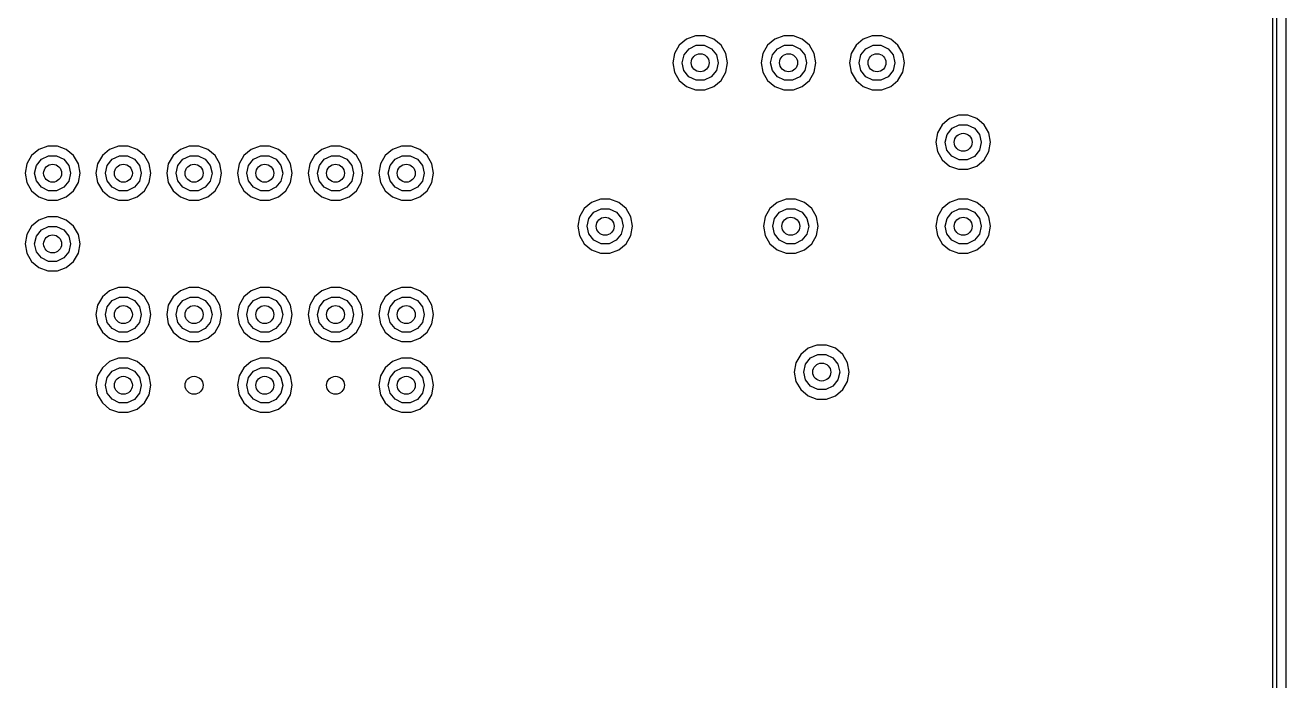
# Model space of a CAD drawing. Extents: x 2.01 to 4.77, y -4.11 to -1.35.
# Drawn here: x 4.212 to 4.774, y -3.236 to -2.944 of the extents above; entities that cross this region are included whole.
import ezdxf

# ---------------------------------------------------------------- set-up
doc = ezdxf.new("R2010")
doc.units = 0
doc.header["$MEASUREMENT"] = 0
doc.layers.add('BLACK', color=7, linetype='CONTINUOUS')

msp = doc.modelspace()

# ---------------------------------------------------------------- linework, layer by layer
at = {"layer": 'BLACK', "linetype": 'CONTINUOUS'}
for p, q in [((4.76965, -3.95082), (4.76965, -1.51381)), ((4.77359, -1.51381), (4.77359, -3.95082)), ((4.76762, -2.62007), (4.76762, -3.94988)), ((4.50345, -2.95278), (4.50133, -2.95646)), ((4.50669, -2.95006), (4.50345, -2.95278)), ((4.51068, -2.94861), (4.50669, -2.95006)), ((4.50782, -2.95437), (4.51102, -2.95283)), ((4.51491, -2.94861), (4.51068, -2.94861)), ((4.51102, -2.95283), (4.51458, -2.95283)), ((4.51458, -2.95283), (4.51779, -2.95438)), ((4.5189, -2.95006), (4.51491, -2.94861)), ((4.52214, -2.95278), (4.5189, -2.95006)), ((4.52426, -2.95646), (4.52214, -2.95278)), ((4.54282, -2.95278), (4.5407, -2.95646)), ((4.54606, -2.95006), (4.54282, -2.95278)), ((4.55005, -2.94861), (4.54606, -2.95006)), ((4.54719, -2.95437), (4.55039, -2.95283)), ((4.55428, -2.94861), (4.55005, -2.94861)), ((4.55039, -2.95283), (4.55395, -2.95283)), ((4.55395, -2.95283), (4.55716, -2.95438)), ((4.55827, -2.95006), (4.55428, -2.94861)), ((4.56151, -2.95278), (4.55827, -2.95006)), ((4.56363, -2.95646), (4.56151, -2.95278)), ((4.58219, -2.95278), (4.58007, -2.95646)), ((4.58543, -2.95006), (4.58219, -2.95278)), ((4.58942, -2.94861), (4.58543, -2.95006)), ((4.58656, -2.95437), (4.58976, -2.95283)), ((4.59365, -2.94861), (4.58942, -2.94861)), ((4.58976, -2.95283), (4.59332, -2.95283)), ((4.59332, -2.95283), (4.59653, -2.95438)), ((4.59764, -2.95006), (4.59365, -2.94861)), ((4.60089, -2.95278), (4.59764, -2.95006)), ((4.603, -2.95646), (4.60089, -2.95278)), ((4.50133, -2.95646), (4.50059, -2.96063)), ((4.5048, -2.96062), (4.50559, -2.95715)), ((4.50559, -2.95715), (4.50782, -2.95437)), ((4.51779, -2.95438), (4.52, -2.95716)), ((4.52, -2.95716), (4.5208, -2.96063)), ((4.525, -2.96063), (4.52426, -2.95646)), ((4.5407, -2.95646), (4.53996, -2.96063)), ((4.54417, -2.96062), (4.54496, -2.95715)), ((4.54496, -2.95715), (4.54719, -2.95437)), ((4.55716, -2.95438), (4.55937, -2.95716)), ((4.55937, -2.95716), (4.56017, -2.96063)), ((4.56437, -2.96063), (4.56363, -2.95646)), ((4.58007, -2.95646), (4.57933, -2.96063)), ((4.58354, -2.96062), (4.58433, -2.95715)), ((4.58433, -2.95715), (4.58656, -2.95437)), ((4.59653, -2.95438), (4.59874, -2.95716)), ((4.59874, -2.95716), (4.59954, -2.96063)), ((4.60374, -2.96063), (4.603, -2.95646)), ((4.50059, -2.96063), (4.50133, -2.9648)), ((4.50558, -2.96409), (4.5048, -2.96062)), ((4.50779, -2.96687), (4.50558, -2.96409)), ((4.51999, -2.96412), (4.51776, -2.9669)), ((4.5208, -2.96066), (4.51999, -2.96412)), ((4.5208, -2.96063), (4.5208, -2.96066)), ((4.52426, -2.9648), (4.525, -2.96063)), ((4.53996, -2.96063), (4.5407, -2.9648)), ((4.54495, -2.96409), (4.54417, -2.96062)), ((4.54716, -2.96687), (4.54495, -2.96409)), ((4.55936, -2.96412), (4.55713, -2.9669)), ((4.56017, -2.96066), (4.55936, -2.96412)), ((4.56017, -2.96063), (4.56017, -2.96066)), ((4.56363, -2.9648), (4.56437, -2.96063)), ((4.57933, -2.96063), (4.58007, -2.9648)), ((4.58432, -2.96409), (4.58354, -2.96062)), ((4.58653, -2.96687), (4.58432, -2.96409)), ((4.59873, -2.96412), (4.5965, -2.9669)), ((4.59954, -2.96066), (4.59873, -2.96412)), ((4.59954, -2.96063), (4.59954, -2.96066)), ((4.603, -2.9648), (4.60374, -2.96063)), ((4.50133, -2.9648), (4.50345, -2.96848)), ((4.50345, -2.96848), (4.50669, -2.9712)), ((4.511, -2.96842), (4.50779, -2.96687)), ((4.51455, -2.96843), (4.511, -2.96842)), ((4.51776, -2.9669), (4.51455, -2.96843)), ((4.5189, -2.9712), (4.52214, -2.96848)), ((4.52214, -2.96848), (4.52426, -2.9648)), ((4.5407, -2.9648), (4.54282, -2.96848)), ((4.54282, -2.96848), (4.54606, -2.9712)), ((4.55037, -2.96842), (4.54716, -2.96687)), ((4.55392, -2.96843), (4.55037, -2.96842)), ((4.55713, -2.9669), (4.55392, -2.96843)), ((4.55827, -2.9712), (4.56151, -2.96848)), ((4.56151, -2.96848), (4.56363, -2.9648)), ((4.58007, -2.9648), (4.58219, -2.96848)), ((4.58219, -2.96848), (4.58543, -2.9712)), ((4.58974, -2.96842), (4.58653, -2.96687)), ((4.59329, -2.96843), (4.58974, -2.96842)), ((4.5965, -2.9669), (4.59329, -2.96843)), ((4.59764, -2.9712), (4.60089, -2.96848)), ((4.60089, -2.96848), (4.603, -2.9648)), ((4.50669, -2.9712), (4.51068, -2.97265)), ((4.51068, -2.97265), (4.51491, -2.97265)), ((4.51491, -2.97265), (4.5189, -2.9712)), ((4.54606, -2.9712), (4.55005, -2.97265)), ((4.55005, -2.97265), (4.55428, -2.97265)), ((4.55428, -2.97265), (4.55827, -2.9712)), ((4.58543, -2.9712), (4.58942, -2.97265)), ((4.58942, -2.97265), (4.59365, -2.97265)), ((4.59365, -2.97265), (4.59764, -2.9712)), ((4.62382, -2.98549), (4.62057, -2.98822)), ((4.6278, -2.98404), (4.62382, -2.98549)), ((4.63204, -2.98404), (4.6278, -2.98404)), ((4.63602, -2.98549), (4.63204, -2.98404)), ((4.63927, -2.98822), (4.63602, -2.98549)), ((4.61845, -2.99189), (4.61772, -2.99606)), ((4.62057, -2.98822), (4.61845, -2.99189)), ((4.62272, -2.99258), (4.62494, -2.9898)), ((4.62494, -2.9898), (4.62815, -2.98826)), ((4.62815, -2.98826), (4.63171, -2.98826)), ((4.63171, -2.98826), (4.63491, -2.98981)), ((4.63491, -2.98981), (4.63713, -2.99259)), ((4.64139, -2.99189), (4.63927, -2.98822)), ((4.64213, -2.99606), (4.64139, -2.99189)), ((4.22229, -2.99782), (4.21831, -2.99927)), ((4.22653, -2.99782), (4.22229, -2.99782)), ((4.23051, -2.99927), (4.22653, -2.99782)), ((4.25379, -2.99782), (4.2498, -2.99927)), ((4.25802, -2.99782), (4.25379, -2.99782)), ((4.26201, -2.99927), (4.25802, -2.99782)), ((4.28528, -2.99782), (4.2813, -2.99927)), ((4.28952, -2.99782), (4.28528, -2.99782)), ((4.2935, -2.99927), (4.28952, -2.99782)), ((4.31678, -2.99782), (4.3128, -2.99927)), ((4.32102, -2.99782), (4.31678, -2.99782)), ((4.325, -2.99927), (4.32102, -2.99782)), ((4.34827, -2.99782), (4.34429, -2.99927)), ((4.35251, -2.99782), (4.34827, -2.99782)), ((4.3565, -2.99927), (4.35251, -2.99782)), ((4.37977, -2.99782), (4.37579, -2.99927)), ((4.38401, -2.99782), (4.37977, -2.99782)), ((4.38799, -2.99927), (4.38401, -2.99782)), ((4.61772, -2.99606), (4.61845, -3.00024)), ((4.62192, -2.99605), (4.62272, -2.99258)), ((4.62271, -2.99952), (4.62192, -2.99605)), ((4.63792, -2.99609), (4.63712, -2.99956)), ((4.63713, -2.99259), (4.63792, -2.99606)), ((4.63792, -2.99606), (4.63792, -2.99609)), ((4.64139, -3.00024), (4.64213, -2.99606)), ((4.21506, -3.002), (4.21294, -3.00567)), ((4.21831, -2.99927), (4.21506, -3.002)), ((4.21943, -3.00358), (4.22264, -3.00204)), ((4.22264, -3.00204), (4.2262, -3.00204)), ((4.2262, -3.00204), (4.2294, -3.00359)), ((4.23376, -3.002), (4.23051, -2.99927)), ((4.23588, -3.00567), (4.23376, -3.002)), ((4.24656, -3.002), (4.24444, -3.00567)), ((4.2498, -2.99927), (4.24656, -3.002)), ((4.25093, -3.00358), (4.25413, -3.00204)), ((4.25413, -3.00204), (4.25769, -3.00204)), ((4.25769, -3.00204), (4.2609, -3.00359)), ((4.26526, -3.002), (4.26201, -2.99927)), ((4.26737, -3.00567), (4.26526, -3.002)), ((4.27805, -3.002), (4.27593, -3.00567)), ((4.2813, -2.99927), (4.27805, -3.002)), ((4.28242, -3.00358), (4.28563, -3.00204)), ((4.28563, -3.00204), (4.28919, -3.00204)), ((4.28919, -3.00204), (4.29239, -3.00359)), ((4.29675, -3.002), (4.2935, -2.99927)), ((4.29887, -3.00567), (4.29675, -3.002)), ((4.30955, -3.002), (4.30743, -3.00567)), ((4.3128, -2.99927), (4.30955, -3.002)), ((4.31392, -3.00358), (4.31713, -3.00204)), ((4.31713, -3.00204), (4.32068, -3.00204)), ((4.32068, -3.00204), (4.32389, -3.00359)), ((4.32825, -3.002), (4.325, -2.99927)), ((4.33037, -3.00567), (4.32825, -3.002)), ((4.34104, -3.002), (4.33892, -3.00567)), ((4.34429, -2.99927), (4.34104, -3.002)), ((4.34541, -3.00358), (4.34862, -3.00204)), ((4.34862, -3.00204), (4.35218, -3.00204)), ((4.35218, -3.00204), (4.35538, -3.00359)), ((4.35974, -3.002), (4.3565, -2.99927)), ((4.36186, -3.00567), (4.35974, -3.002)), ((4.37254, -3.002), (4.37042, -3.00567)), ((4.37579, -2.99927), (4.37254, -3.002)), ((4.37691, -3.00358), (4.38012, -3.00204)), ((4.38012, -3.00204), (4.38368, -3.00204)), ((4.38368, -3.00204), (4.38688, -3.00359)), ((4.39124, -3.002), (4.38799, -2.99927)), ((4.39336, -3.00567), (4.39124, -3.002)), ((4.61845, -3.00024), (4.62057, -3.00391)), ((4.62492, -3.00231), (4.62271, -2.99952)), ((4.62812, -3.00386), (4.62492, -3.00231)), ((4.63489, -3.00233), (4.63168, -3.00387)), ((4.63712, -2.99956), (4.63489, -3.00233)), ((4.63927, -3.00391), (4.64139, -3.00024)), ((4.21294, -3.00567), (4.2122, -3.00984)), ((4.21641, -3.00983), (4.21721, -3.00636)), ((4.21721, -3.00636), (4.21943, -3.00358)), ((4.2294, -3.00359), (4.23162, -3.00637)), ((4.23162, -3.00637), (4.23241, -3.00984)), ((4.23661, -3.00984), (4.23588, -3.00567)), ((4.24444, -3.00567), (4.2437, -3.00984)), ((4.24791, -3.00983), (4.2487, -3.00636)), ((4.2487, -3.00636), (4.25093, -3.00358)), ((4.2609, -3.00359), (4.26311, -3.00637)), ((4.26311, -3.00637), (4.26391, -3.00984)), ((4.26811, -3.00984), (4.26737, -3.00567)), ((4.27593, -3.00567), (4.2752, -3.00984)), ((4.2794, -3.00983), (4.2802, -3.00636)), ((4.2802, -3.00636), (4.28242, -3.00358)), ((4.29239, -3.00359), (4.29461, -3.00637)), ((4.29461, -3.00637), (4.2954, -3.00984)), ((4.29961, -3.00984), (4.29887, -3.00567)), ((4.30743, -3.00567), (4.30669, -3.00984)), ((4.3109, -3.00983), (4.3117, -3.00636)), ((4.3117, -3.00636), (4.31392, -3.00358)), ((4.32389, -3.00359), (4.32611, -3.00637)), ((4.32611, -3.00637), (4.3269, -3.00984)), ((4.3311, -3.00984), (4.33037, -3.00567)), ((4.33892, -3.00567), (4.33819, -3.00984)), ((4.34239, -3.00983), (4.34319, -3.00636)), ((4.34319, -3.00636), (4.34541, -3.00358)), ((4.35538, -3.00359), (4.3576, -3.00637)), ((4.3576, -3.00637), (4.35839, -3.00984)), ((4.3626, -3.00984), (4.36186, -3.00567)), ((4.37042, -3.00567), (4.36968, -3.00984)), ((4.37389, -3.00983), (4.37469, -3.00636)), ((4.37469, -3.00636), (4.37691, -3.00358)), ((4.38688, -3.00359), (4.3891, -3.00637)), ((4.3891, -3.00637), (4.38989, -3.00984)), ((4.39409, -3.00984), (4.39336, -3.00567)), ((4.62057, -3.00391), (4.62382, -3.00663)), ((4.62382, -3.00663), (4.6278, -3.00808)), ((4.6278, -3.00808), (4.63204, -3.00808)), ((4.63168, -3.00387), (4.62812, -3.00386)), ((4.63204, -3.00808), (4.63602, -3.00663)), ((4.63602, -3.00663), (4.63927, -3.00391)), ((4.2122, -3.00984), (4.21294, -3.01402)), ((4.21294, -3.01402), (4.21506, -3.01769)), ((4.21719, -3.0133), (4.21641, -3.00983)), ((4.21941, -3.01609), (4.21719, -3.0133)), ((4.23161, -3.01334), (4.22938, -3.01611)), ((4.23241, -3.00987), (4.23161, -3.01334)), ((4.23241, -3.00984), (4.23241, -3.00987)), ((4.23376, -3.01769), (4.23588, -3.01402)), ((4.23588, -3.01402), (4.23661, -3.00984)), ((4.2437, -3.00984), (4.24444, -3.01402)), ((4.24444, -3.01402), (4.24656, -3.01769)), ((4.24869, -3.0133), (4.24791, -3.00983)), ((4.2509, -3.01609), (4.24869, -3.0133)), ((4.2631, -3.01334), (4.26087, -3.01611)), ((4.26391, -3.00987), (4.2631, -3.01334)), ((4.26391, -3.00984), (4.26391, -3.00987)), ((4.26526, -3.01769), (4.26737, -3.01402)), ((4.26737, -3.01402), (4.26811, -3.00984)), ((4.2752, -3.00984), (4.27593, -3.01402)), ((4.27593, -3.01402), (4.27805, -3.01769)), ((4.28019, -3.0133), (4.2794, -3.00983)), ((4.2824, -3.01609), (4.28019, -3.0133)), ((4.2946, -3.01334), (4.29237, -3.01611)), ((4.2954, -3.00987), (4.2946, -3.01334)), ((4.2954, -3.00984), (4.2954, -3.00987)), ((4.29675, -3.01769), (4.29887, -3.01402)), ((4.29887, -3.01402), (4.29961, -3.00984)), ((4.30669, -3.00984), (4.30743, -3.01402)), ((4.30743, -3.01402), (4.30955, -3.01769)), ((4.31168, -3.0133), (4.3109, -3.00983)), ((4.3139, -3.01609), (4.31168, -3.0133)), ((4.32609, -3.01334), (4.32387, -3.01611)), ((4.3269, -3.00987), (4.32609, -3.01334)), ((4.3269, -3.00984), (4.3269, -3.00987)), ((4.32825, -3.01769), (4.33037, -3.01402)), ((4.33037, -3.01402), (4.3311, -3.00984)), ((4.33819, -3.00984), (4.33892, -3.01402)), ((4.33892, -3.01402), (4.34104, -3.01769)), ((4.34318, -3.0133), (4.34239, -3.00983)), ((4.34539, -3.01609), (4.34318, -3.0133)), ((4.35759, -3.01334), (4.35536, -3.01611)), ((4.35839, -3.00987), (4.35759, -3.01334)), ((4.35839, -3.00984), (4.35839, -3.00987)), ((4.35974, -3.01769), (4.36186, -3.01402)), ((4.36186, -3.01402), (4.3626, -3.00984)), ((4.36968, -3.00984), (4.37042, -3.01402)), ((4.37042, -3.01402), (4.37254, -3.01769)), ((4.37468, -3.0133), (4.37389, -3.00983)), ((4.37689, -3.01609), (4.37468, -3.0133)), ((4.38909, -3.01334), (4.38686, -3.01611)), ((4.38989, -3.00987), (4.38909, -3.01334)), ((4.38989, -3.00984), (4.38989, -3.00987)), ((4.39124, -3.01769), (4.39336, -3.01402)), ((4.39336, -3.01402), (4.39409, -3.00984)), ((4.21506, -3.01769), (4.21831, -3.02041)), ((4.22261, -3.01764), (4.21941, -3.01609)), ((4.22617, -3.01765), (4.22261, -3.01764)), ((4.22938, -3.01611), (4.22617, -3.01765)), ((4.23051, -3.02041), (4.23376, -3.01769)), ((4.24656, -3.01769), (4.2498, -3.02041)), ((4.25411, -3.01764), (4.2509, -3.01609)), ((4.25766, -3.01765), (4.25411, -3.01764)), ((4.26087, -3.01611), (4.25766, -3.01765)), ((4.26201, -3.02041), (4.26526, -3.01769)), ((4.27805, -3.01769), (4.2813, -3.02041)), ((4.2856, -3.01764), (4.2824, -3.01609)), ((4.28916, -3.01765), (4.2856, -3.01764)), ((4.29237, -3.01611), (4.28916, -3.01765)), ((4.2935, -3.02041), (4.29675, -3.01769)), ((4.30955, -3.01769), (4.3128, -3.02041)), ((4.3171, -3.01764), (4.3139, -3.01609)), ((4.32066, -3.01765), (4.3171, -3.01764)), ((4.32387, -3.01611), (4.32066, -3.01765)), ((4.325, -3.02041), (4.32825, -3.01769)), ((4.34104, -3.01769), (4.34429, -3.02041)), ((4.34859, -3.01764), (4.34539, -3.01609)), ((4.35215, -3.01765), (4.34859, -3.01764)), ((4.35536, -3.01611), (4.35215, -3.01765)), ((4.3565, -3.02041), (4.35974, -3.01769)), ((4.37254, -3.01769), (4.37579, -3.02041)), ((4.38009, -3.01764), (4.37689, -3.01609)), ((4.38365, -3.01765), (4.38009, -3.01764)), ((4.38686, -3.01611), (4.38365, -3.01765)), ((4.38799, -3.02041), (4.39124, -3.01769)), ((4.21831, -3.02041), (4.22229, -3.02186)), ((4.22229, -3.02186), (4.22653, -3.02186)), ((4.22653, -3.02186), (4.23051, -3.02041)), ((4.2498, -3.02041), (4.25379, -3.02186)), ((4.25379, -3.02186), (4.25802, -3.02186)), ((4.25802, -3.02186), (4.26201, -3.02041)), ((4.2813, -3.02041), (4.28528, -3.02186)), ((4.28528, -3.02186), (4.28952, -3.02186)), ((4.28952, -3.02186), (4.2935, -3.02041)), ((4.3128, -3.02041), (4.31678, -3.02186)), ((4.31678, -3.02186), (4.32102, -3.02186)), ((4.32102, -3.02186), (4.325, -3.02041)), ((4.34429, -3.02041), (4.34827, -3.02186)), ((4.34827, -3.02186), (4.35251, -3.02186)), ((4.35251, -3.02186), (4.3565, -3.02041)), ((4.37579, -3.02041), (4.37977, -3.02186)), ((4.37977, -3.02186), (4.38401, -3.02186)), ((4.38401, -3.02186), (4.38799, -3.02041)), ((4.46112, -3.02562), (4.459, -3.02929)), ((4.46437, -3.02289), (4.46112, -3.02562)), ((4.46835, -3.02144), (4.46437, -3.02289)), ((4.46549, -3.0272), (4.4687, -3.02566)), ((4.47259, -3.02144), (4.46835, -3.02144)), ((4.4687, -3.02566), (4.47226, -3.02567)), ((4.47226, -3.02567), (4.47546, -3.02721)), ((4.47657, -3.02289), (4.47259, -3.02144)), ((4.47982, -3.02562), (4.47657, -3.02289)), ((4.48194, -3.02929), (4.47982, -3.02562)), ((4.5438, -3.02562), (4.54168, -3.02929)), ((4.54705, -3.02289), (4.5438, -3.02562)), ((4.55103, -3.02144), (4.54705, -3.02289)), ((4.54817, -3.0272), (4.55138, -3.02566)), ((4.55527, -3.02144), (4.55103, -3.02144)), ((4.55138, -3.02566), (4.55494, -3.02567)), ((4.55494, -3.02567), (4.55814, -3.02721)), ((4.55925, -3.02289), (4.55527, -3.02144)), ((4.5625, -3.02562), (4.55925, -3.02289)), ((4.56462, -3.02929), (4.5625, -3.02562)), ((4.62057, -3.02562), (4.61845, -3.02929)), ((4.62382, -3.02289), (4.62057, -3.02562)), ((4.6278, -3.02144), (4.62382, -3.02289)), ((4.62494, -3.0272), (4.62815, -3.02566)), ((4.63204, -3.02144), (4.6278, -3.02144)), ((4.62815, -3.02566), (4.63171, -3.02567)), ((4.63171, -3.02567), (4.63491, -3.02721)), ((4.63602, -3.02289), (4.63204, -3.02144)), ((4.63927, -3.02562), (4.63602, -3.02289)), ((4.64139, -3.02929), (4.63927, -3.02562)), ((4.21831, -3.03077), (4.21506, -3.03349)), ((4.22229, -3.02932), (4.21831, -3.03077)), ((4.22653, -3.02932), (4.22229, -3.02932)), ((4.23051, -3.03077), (4.22653, -3.02932)), ((4.23372, -3.03346), (4.23051, -3.03077)), ((4.459, -3.02929), (4.45827, -3.03346)), ((4.46247, -3.03345), (4.46327, -3.02998)), ((4.46327, -3.02998), (4.46549, -3.0272)), ((4.47546, -3.02721), (4.47768, -3.03)), ((4.47768, -3.03), (4.47847, -3.03346)), ((4.48268, -3.03346), (4.48194, -3.02929)), ((4.54168, -3.02929), (4.54094, -3.03346)), ((4.54515, -3.03345), (4.54595, -3.02998)), ((4.54595, -3.02998), (4.54817, -3.0272)), ((4.55814, -3.02721), (4.56036, -3.03)), ((4.56036, -3.03), (4.56115, -3.03346)), ((4.56535, -3.03346), (4.56462, -3.02929)), ((4.61845, -3.02929), (4.61772, -3.03346)), ((4.62192, -3.03345), (4.62272, -3.02998)), ((4.62272, -3.02998), (4.62494, -3.0272)), ((4.63491, -3.02721), (4.63713, -3.03)), ((4.63713, -3.03), (4.63792, -3.03346)), ((4.64213, -3.03346), (4.64139, -3.02929)), ((4.21506, -3.03349), (4.21294, -3.03716)), ((4.21721, -3.03786), (4.21943, -3.03508)), ((4.21943, -3.03508), (4.22264, -3.03354)), ((4.22264, -3.03354), (4.2262, -3.03354)), ((4.2262, -3.03354), (4.2294, -3.03509)), ((4.2294, -3.03509), (4.23162, -3.03787)), ((4.23376, -3.03349), (4.23372, -3.03346)), ((4.23588, -3.03716), (4.23376, -3.03349)), ((4.45827, -3.03346), (4.459, -3.03764)), ((4.46326, -3.03692), (4.46247, -3.03345)), ((4.46547, -3.03971), (4.46326, -3.03692)), ((4.47767, -3.03696), (4.47544, -3.03973)), ((4.47847, -3.03349), (4.47767, -3.03696)), ((4.47847, -3.03346), (4.47847, -3.03349)), ((4.48194, -3.03764), (4.48268, -3.03346)), ((4.54094, -3.03346), (4.54168, -3.03764)), ((4.54593, -3.03692), (4.54515, -3.03345)), ((4.54815, -3.03971), (4.54593, -3.03692)), ((4.56035, -3.03696), (4.55812, -3.03973)), ((4.56115, -3.03349), (4.56035, -3.03696)), ((4.56115, -3.03346), (4.56115, -3.03349)), ((4.56462, -3.03764), (4.56535, -3.03346)), ((4.61772, -3.03346), (4.61845, -3.03764)), ((4.62271, -3.03692), (4.62192, -3.03345)), ((4.62492, -3.03971), (4.62271, -3.03692)), ((4.63712, -3.03696), (4.63489, -3.03973)), ((4.63792, -3.03349), (4.63712, -3.03696)), ((4.63792, -3.03346), (4.63792, -3.03349)), ((4.64139, -3.03764), (4.64213, -3.03346)), ((4.21294, -3.03716), (4.2122, -3.04134)), ((4.2122, -3.04134), (4.21294, -3.04551)), ((4.21641, -3.04132), (4.21721, -3.03786)), ((4.21719, -3.0448), (4.21641, -3.04132)), ((4.23241, -3.04137), (4.23161, -3.04483)), ((4.23162, -3.03787), (4.23241, -3.04134)), ((4.23241, -3.04134), (4.23241, -3.04137)), ((4.23661, -3.04134), (4.23588, -3.03716)), ((4.23588, -3.04551), (4.23661, -3.04134)), ((4.459, -3.03764), (4.46112, -3.04131)), ((4.46112, -3.04131), (4.46437, -3.04403)), ((4.46867, -3.04126), (4.46547, -3.03971)), ((4.47223, -3.04127), (4.46867, -3.04126)), ((4.47544, -3.03973), (4.47223, -3.04127)), ((4.47657, -3.04403), (4.47982, -3.04131)), ((4.47982, -3.04131), (4.48194, -3.03764)), ((4.54168, -3.03764), (4.5438, -3.04131)), ((4.5438, -3.04131), (4.54705, -3.04403)), ((4.55135, -3.04126), (4.54815, -3.03971)), ((4.55491, -3.04127), (4.55135, -3.04126)), ((4.55812, -3.03973), (4.55491, -3.04127)), ((4.55925, -3.04403), (4.5625, -3.04131)), ((4.5625, -3.04131), (4.56462, -3.03764)), ((4.61845, -3.03764), (4.62057, -3.04131)), ((4.62057, -3.04131), (4.62382, -3.04403)), ((4.62812, -3.04126), (4.62492, -3.03971)), ((4.63168, -3.04127), (4.62812, -3.04126)), ((4.63489, -3.03973), (4.63168, -3.04127)), ((4.63602, -3.04403), (4.63927, -3.04131)), ((4.63927, -3.04131), (4.64139, -3.03764)), ((4.21294, -3.04551), (4.21506, -3.04918)), ((4.21941, -3.04758), (4.21719, -3.0448)), ((4.22261, -3.04913), (4.21941, -3.04758)), ((4.22938, -3.04761), (4.22617, -3.04914)), ((4.23161, -3.04483), (4.22938, -3.04761)), ((4.23376, -3.04918), (4.23588, -3.04551)), ((4.46437, -3.04403), (4.46835, -3.04548)), ((4.46835, -3.04548), (4.47259, -3.04548)), ((4.47259, -3.04548), (4.47657, -3.04403)), ((4.54705, -3.04403), (4.55103, -3.04548)), ((4.55103, -3.04548), (4.55527, -3.04548)), ((4.55527, -3.04548), (4.55925, -3.04403)), ((4.62382, -3.04403), (4.6278, -3.04548)), ((4.6278, -3.04548), (4.63204, -3.04548)), ((4.63204, -3.04548), (4.63602, -3.04403)), ((4.21506, -3.04918), (4.21831, -3.05191)), ((4.21831, -3.05191), (4.22229, -3.05336)), ((4.22229, -3.05336), (4.22653, -3.05336)), ((4.22617, -3.04914), (4.22261, -3.04913)), ((4.22653, -3.05336), (4.23051, -3.05191)), ((4.23051, -3.05191), (4.23376, -3.04918)), ((4.24656, -3.06499), (4.24444, -3.06866)), ((4.2498, -3.06226), (4.24656, -3.06499)), ((4.25379, -3.06081), (4.2498, -3.06226)), ((4.25093, -3.06657), (4.25413, -3.06503)), ((4.25802, -3.06081), (4.25379, -3.06081)), ((4.25413, -3.06503), (4.25769, -3.06504)), ((4.25769, -3.06504), (4.2609, -3.06658)), ((4.26201, -3.06226), (4.25802, -3.06081)), ((4.26526, -3.06499), (4.26201, -3.06226)), ((4.26737, -3.06866), (4.26526, -3.06499)), ((4.27805, -3.06499), (4.27593, -3.06866)), ((4.2813, -3.06226), (4.27805, -3.06499)), ((4.28528, -3.06081), (4.2813, -3.06226)), ((4.28242, -3.06657), (4.28563, -3.06503)), ((4.28952, -3.06081), (4.28528, -3.06081)), ((4.28563, -3.06503), (4.28919, -3.06504)), ((4.28919, -3.06504), (4.29239, -3.06658)), ((4.2935, -3.06226), (4.28952, -3.06081)), ((4.29675, -3.06499), (4.2935, -3.06226)), ((4.29887, -3.06866), (4.29675, -3.06499)), ((4.30955, -3.06499), (4.30743, -3.06866)), ((4.3128, -3.06226), (4.30955, -3.06499)), ((4.31678, -3.06081), (4.3128, -3.06226)), ((4.31392, -3.06657), (4.31713, -3.06503)), ((4.32102, -3.06081), (4.31678, -3.06081)), ((4.31713, -3.06503), (4.32068, -3.06504)), ((4.32068, -3.06504), (4.32389, -3.06658)), ((4.325, -3.06226), (4.32102, -3.06081)), ((4.32825, -3.06499), (4.325, -3.06226)), ((4.33037, -3.06866), (4.32825, -3.06499)), ((4.34104, -3.06499), (4.33892, -3.06866)), ((4.34429, -3.06226), (4.34104, -3.06499)), ((4.34827, -3.06081), (4.34429, -3.06226)), ((4.34541, -3.06657), (4.34862, -3.06503)), ((4.35251, -3.06081), (4.34827, -3.06081)), ((4.34862, -3.06503), (4.35218, -3.06504)), ((4.35218, -3.06504), (4.35538, -3.06658)), ((4.3565, -3.06226), (4.35251, -3.06081)), ((4.35974, -3.06499), (4.3565, -3.06226)), ((4.36186, -3.06866), (4.35974, -3.06499)), ((4.37254, -3.06499), (4.37042, -3.06866)), ((4.37579, -3.06226), (4.37254, -3.06499)), ((4.37977, -3.06081), (4.37579, -3.06226)), ((4.37691, -3.06657), (4.38012, -3.06503)), ((4.38401, -3.06081), (4.37977, -3.06081)), ((4.38012, -3.06503), (4.38368, -3.06504)), ((4.38368, -3.06504), (4.38688, -3.06658)), ((4.38799, -3.06226), (4.38401, -3.06081)), ((4.39124, -3.06499), (4.38799, -3.06226)), ((4.39336, -3.06866), (4.39124, -3.06499)), ((4.24444, -3.06866), (4.2437, -3.07283)), ((4.24791, -3.07282), (4.2487, -3.06935)), ((4.2487, -3.06935), (4.25093, -3.06657)), ((4.2609, -3.06658), (4.26311, -3.06937)), ((4.26311, -3.06937), (4.26391, -3.07283)), ((4.26811, -3.07283), (4.26737, -3.06866)), ((4.27593, -3.06866), (4.2752, -3.07283)), ((4.2794, -3.07282), (4.2802, -3.06935)), ((4.2802, -3.06935), (4.28242, -3.06657)), ((4.29239, -3.06658), (4.29461, -3.06937)), ((4.29461, -3.06937), (4.2954, -3.07283)), ((4.29961, -3.07283), (4.29887, -3.06866)), ((4.30743, -3.06866), (4.30669, -3.07283)), ((4.3109, -3.07282), (4.3117, -3.06935)), ((4.3117, -3.06935), (4.31392, -3.06657)), ((4.32389, -3.06658), (4.32611, -3.06937)), ((4.32611, -3.06937), (4.3269, -3.07283)), ((4.3311, -3.07283), (4.33037, -3.06866)), ((4.33892, -3.06866), (4.33819, -3.07283)), ((4.34239, -3.07282), (4.34319, -3.06935)), ((4.34319, -3.06935), (4.34541, -3.06657)), ((4.35538, -3.06658), (4.3576, -3.06937)), ((4.3576, -3.06937), (4.35839, -3.07283)), ((4.3626, -3.07283), (4.36186, -3.06866)), ((4.37042, -3.06866), (4.36968, -3.07283)), ((4.37389, -3.07282), (4.37469, -3.06935)), ((4.37469, -3.06935), (4.37691, -3.06657)), ((4.38688, -3.06658), (4.3891, -3.06937)), ((4.3891, -3.06937), (4.38989, -3.07283)), ((4.39409, -3.07283), (4.39336, -3.06866)), ((4.2437, -3.07283), (4.24444, -3.07701)), ((4.24869, -3.07629), (4.24791, -3.07282)), ((4.2509, -3.07908), (4.24869, -3.07629)), ((4.2631, -3.07633), (4.26087, -3.0791)), ((4.26391, -3.07286), (4.2631, -3.07633)), ((4.26391, -3.07283), (4.26391, -3.07286)), ((4.26737, -3.07701), (4.26811, -3.07283)), ((4.2752, -3.07283), (4.27593, -3.07701)), ((4.28019, -3.07629), (4.2794, -3.07282)), ((4.2824, -3.07908), (4.28019, -3.07629)), ((4.2946, -3.07633), (4.29237, -3.0791)), ((4.2954, -3.07286), (4.2946, -3.07633)), ((4.2954, -3.07283), (4.2954, -3.07286)), ((4.29887, -3.07701), (4.29961, -3.07283)), ((4.30669, -3.07283), (4.30743, -3.07701)), ((4.31168, -3.07629), (4.3109, -3.07282)), ((4.3139, -3.07908), (4.31168, -3.07629)), ((4.32609, -3.07633), (4.32387, -3.0791)), ((4.3269, -3.07286), (4.32609, -3.07633)), ((4.3269, -3.07283), (4.3269, -3.07286)), ((4.33037, -3.07701), (4.3311, -3.07283)), ((4.33819, -3.07283), (4.33892, -3.07701)), ((4.34318, -3.07629), (4.34239, -3.07282)), ((4.34539, -3.07908), (4.34318, -3.07629)), ((4.35759, -3.07633), (4.35536, -3.0791)), ((4.35839, -3.07286), (4.35759, -3.07633)), ((4.35839, -3.07283), (4.35839, -3.07286)), ((4.36186, -3.07701), (4.3626, -3.07283)), ((4.36968, -3.07283), (4.37042, -3.07701)), ((4.37468, -3.07629), (4.37389, -3.07282)), ((4.37689, -3.07908), (4.37468, -3.07629)), ((4.38909, -3.07633), (4.38686, -3.0791)), ((4.38989, -3.07286), (4.38909, -3.07633)), ((4.38989, -3.07283), (4.38989, -3.07286)), ((4.39336, -3.07701), (4.39409, -3.07283)), ((4.24444, -3.07701), (4.24656, -3.08068)), ((4.24656, -3.08068), (4.2498, -3.0834)), ((4.25411, -3.08063), (4.2509, -3.07908)), ((4.25766, -3.08064), (4.25411, -3.08063)), ((4.26087, -3.0791), (4.25766, -3.08064)), ((4.26201, -3.0834), (4.26526, -3.08068)), ((4.26526, -3.08068), (4.26737, -3.07701)), ((4.27593, -3.07701), (4.27805, -3.08068)), ((4.27805, -3.08068), (4.2813, -3.0834)), ((4.2856, -3.08063), (4.2824, -3.07908)), ((4.28916, -3.08064), (4.2856, -3.08063)), ((4.29237, -3.0791), (4.28916, -3.08064)), ((4.2935, -3.0834), (4.29675, -3.08068)), ((4.29675, -3.08068), (4.29887, -3.07701)), ((4.30743, -3.07701), (4.30955, -3.08068)), ((4.30955, -3.08068), (4.3128, -3.0834)), ((4.3171, -3.08063), (4.3139, -3.07908)), ((4.32066, -3.08064), (4.3171, -3.08063)), ((4.32387, -3.0791), (4.32066, -3.08064)), ((4.325, -3.0834), (4.32825, -3.08068)), ((4.32825, -3.08068), (4.33037, -3.07701)), ((4.33892, -3.07701), (4.34104, -3.08068)), ((4.34104, -3.08068), (4.34429, -3.0834)), ((4.34859, -3.08063), (4.34539, -3.07908)), ((4.35215, -3.08064), (4.34859, -3.08063)), ((4.35536, -3.0791), (4.35215, -3.08064)), ((4.3565, -3.0834), (4.35974, -3.08068)), ((4.35974, -3.08068), (4.36186, -3.07701)), ((4.37042, -3.07701), (4.37254, -3.08068)), ((4.37254, -3.08068), (4.37579, -3.0834)), ((4.38009, -3.08063), (4.37689, -3.07908)), ((4.38365, -3.08064), (4.38009, -3.08063)), ((4.38686, -3.0791), (4.38365, -3.08064)), ((4.38799, -3.0834), (4.39124, -3.08068)), ((4.39124, -3.08068), (4.39336, -3.07701)), ((4.2498, -3.0834), (4.25379, -3.08485)), ((4.25379, -3.08485), (4.25802, -3.08485)), ((4.25802, -3.08485), (4.26201, -3.0834)), ((4.2813, -3.0834), (4.28528, -3.08485)), ((4.28528, -3.08485), (4.28952, -3.08485)), ((4.28952, -3.08485), (4.2935, -3.0834)), ((4.3128, -3.0834), (4.31678, -3.08485)), ((4.31678, -3.08485), (4.32102, -3.08485)), ((4.32102, -3.08485), (4.325, -3.0834)), ((4.34429, -3.0834), (4.34827, -3.08485)), ((4.34827, -3.08485), (4.35251, -3.08485)), ((4.35251, -3.08485), (4.3565, -3.0834)), ((4.37579, -3.0834), (4.37977, -3.08485)), ((4.37977, -3.08485), (4.38401, -3.08485)), ((4.38401, -3.08485), (4.38799, -3.0834)), ((4.56481, -3.08641), (4.56083, -3.08786)), ((4.56905, -3.08641), (4.56481, -3.08641)), ((4.57303, -3.08786), (4.56905, -3.08641)), ((4.25379, -3.09231), (4.2498, -3.09376)), ((4.25802, -3.09231), (4.25379, -3.09231)), ((4.26201, -3.09376), (4.25802, -3.09231)), ((4.31678, -3.09231), (4.3128, -3.09376)), ((4.32102, -3.09231), (4.31678, -3.09231)), ((4.325, -3.09376), (4.32102, -3.09231)), ((4.37977, -3.09231), (4.37579, -3.09376)), ((4.38401, -3.09231), (4.37977, -3.09231)), ((4.38799, -3.09376), (4.38401, -3.09231)), ((4.55758, -3.09058), (4.55546, -3.09425)), ((4.56083, -3.08786), (4.55758, -3.09058)), ((4.55973, -3.09494), (4.56195, -3.09216)), ((4.56195, -3.09216), (4.56516, -3.09062)), ((4.56516, -3.09062), (4.56872, -3.09063)), ((4.56872, -3.09063), (4.57192, -3.09217)), ((4.57192, -3.09217), (4.57414, -3.09496)), ((4.57628, -3.09058), (4.57303, -3.08786)), ((4.5784, -3.09425), (4.57628, -3.09058)), ((4.24656, -3.09649), (4.24444, -3.10016)), ((4.2498, -3.09376), (4.24656, -3.09649)), ((4.2487, -3.10085), (4.25093, -3.09807)), ((4.25093, -3.09807), (4.25413, -3.09653)), ((4.25413, -3.09653), (4.25769, -3.09653)), ((4.25769, -3.09653), (4.2609, -3.09808)), ((4.2609, -3.09808), (4.26311, -3.10086)), ((4.26526, -3.09649), (4.26201, -3.09376)), ((4.26737, -3.10016), (4.26526, -3.09649)), ((4.30955, -3.09649), (4.30743, -3.10016)), ((4.3128, -3.09376), (4.30955, -3.09649)), ((4.3117, -3.10085), (4.31392, -3.09807)), ((4.31392, -3.09807), (4.31713, -3.09653)), ((4.31713, -3.09653), (4.32068, -3.09653)), ((4.32068, -3.09653), (4.32389, -3.09808)), ((4.32389, -3.09808), (4.32611, -3.10086)), ((4.32825, -3.09649), (4.325, -3.09376)), ((4.33037, -3.10016), (4.32825, -3.09649)), ((4.37254, -3.09649), (4.37042, -3.10016)), ((4.37579, -3.09376), (4.37254, -3.09649)), ((4.37469, -3.10085), (4.37691, -3.09807)), ((4.37691, -3.09807), (4.38012, -3.09653)), ((4.38012, -3.09653), (4.38368, -3.09653)), ((4.38368, -3.09653), (4.38688, -3.09808)), ((4.38688, -3.09808), (4.3891, -3.10086)), ((4.39124, -3.09649), (4.38799, -3.09376)), ((4.39236, -3.09843), (4.39124, -3.09649)), ((4.39336, -3.10016), (4.39236, -3.09843)), ((4.55546, -3.09425), (4.55472, -3.09843)), ((4.55472, -3.09843), (4.55546, -3.1026)), ((4.55893, -3.09841), (4.55973, -3.09494)), ((4.55971, -3.10188), (4.55893, -3.09841)), ((4.57493, -3.09845), (4.57413, -3.10192)), ((4.57414, -3.09496), (4.57493, -3.09843)), ((4.57493, -3.09843), (4.57493, -3.09845)), ((4.57913, -3.09843), (4.5784, -3.09425)), ((4.5784, -3.1026), (4.57913, -3.09843)), ((4.24444, -3.10016), (4.2437, -3.10433)), ((4.2437, -3.10433), (4.24444, -3.10851)), ((4.24791, -3.10432), (4.2487, -3.10085)), ((4.24869, -3.10779), (4.24791, -3.10432)), ((4.26391, -3.10436), (4.2631, -3.10783)), ((4.26311, -3.10086), (4.26391, -3.10433)), ((4.26391, -3.10433), (4.26391, -3.10436)), ((4.26811, -3.10433), (4.26737, -3.10016)), ((4.26737, -3.10851), (4.26811, -3.10433)), ((4.30743, -3.10016), (4.30669, -3.10433)), ((4.30669, -3.10433), (4.30743, -3.10851)), ((4.3109, -3.10432), (4.3117, -3.10085)), ((4.31168, -3.10779), (4.3109, -3.10432)), ((4.3269, -3.10436), (4.32609, -3.10783)), ((4.32611, -3.10086), (4.3269, -3.10433)), ((4.3269, -3.10433), (4.3269, -3.10436)), ((4.3311, -3.10433), (4.33037, -3.10016)), ((4.33037, -3.10851), (4.3311, -3.10433)), ((4.37042, -3.10016), (4.36968, -3.10433)), ((4.36968, -3.10433), (4.37042, -3.10851)), ((4.37389, -3.10432), (4.37469, -3.10085)), ((4.37468, -3.10779), (4.37389, -3.10432)), ((4.38989, -3.10436), (4.38909, -3.10783)), ((4.3891, -3.10086), (4.38989, -3.10433)), ((4.38989, -3.10433), (4.38989, -3.10436)), ((4.39409, -3.10433), (4.39336, -3.10016)), ((4.39336, -3.10851), (4.39409, -3.10433)), ((4.55546, -3.1026), (4.55758, -3.10627)), ((4.56193, -3.10467), (4.55971, -3.10188)), ((4.57413, -3.10192), (4.5719, -3.10469)), ((4.57628, -3.10627), (4.5784, -3.1026)), ((4.24444, -3.10851), (4.24656, -3.11218)), ((4.2509, -3.11057), (4.24869, -3.10779)), ((4.2631, -3.10783), (4.26087, -3.1106)), ((4.26526, -3.11218), (4.26737, -3.10851)), ((4.30743, -3.10851), (4.30955, -3.11218)), ((4.3139, -3.11057), (4.31168, -3.10779)), ((4.32609, -3.10783), (4.32387, -3.1106)), ((4.32825, -3.11218), (4.33037, -3.10851)), ((4.37042, -3.10851), (4.37254, -3.11218)), ((4.37689, -3.11057), (4.37468, -3.10779)), ((4.38909, -3.10783), (4.38686, -3.1106)), ((4.39124, -3.11218), (4.39336, -3.10851)), ((4.55758, -3.10627), (4.56083, -3.109)), ((4.56083, -3.109), (4.56481, -3.11044)), ((4.56513, -3.10622), (4.56193, -3.10467)), ((4.56869, -3.10623), (4.56513, -3.10622)), ((4.5719, -3.10469), (4.56869, -3.10623)), ((4.56905, -3.11044), (4.57303, -3.109)), ((4.57303, -3.109), (4.57628, -3.10627)), ((4.24656, -3.11218), (4.2498, -3.1149)), ((4.2498, -3.1149), (4.25379, -3.11635)), ((4.25411, -3.11213), (4.2509, -3.11057)), ((4.25766, -3.11213), (4.25411, -3.11213)), ((4.26087, -3.1106), (4.25766, -3.11213)), ((4.25802, -3.11635), (4.26201, -3.1149)), ((4.26201, -3.1149), (4.26526, -3.11218)), ((4.30955, -3.11218), (4.3128, -3.1149)), ((4.3128, -3.1149), (4.31678, -3.11635)), ((4.3171, -3.11213), (4.3139, -3.11057)), ((4.32066, -3.11213), (4.3171, -3.11213)), ((4.32387, -3.1106), (4.32066, -3.11213)), ((4.32102, -3.11635), (4.325, -3.1149)), ((4.325, -3.1149), (4.32825, -3.11218)), ((4.37254, -3.11218), (4.37579, -3.1149)), ((4.37579, -3.1149), (4.37977, -3.11635)), ((4.38009, -3.11213), (4.37689, -3.11057)), ((4.38365, -3.11213), (4.38009, -3.11213)), ((4.38686, -3.1106), (4.38365, -3.11213)), ((4.38401, -3.11635), (4.38799, -3.1149)), ((4.38799, -3.1149), (4.39124, -3.11218)), ((4.56481, -3.11044), (4.56905, -3.11044)), ((4.25379, -3.11635), (4.25802, -3.11635)), ((4.31678, -3.11635), (4.32102, -3.11635)), ((4.37977, -3.11635), (4.38401, -3.11635))]:
    msp.add_line(p, q, dxfattribs=at)
at = {"layer": 'BLACK'}
for centre in [(4.5128, -2.96063), (4.55217, -2.96063), (4.59154, -2.96063), (4.62992, -2.99606), (4.22441, -3.00984), (4.25591, -3.00984), (4.2874, -3.00984), (4.3189, -3.00984), (4.35039, -3.00984), (4.38189, -3.00984), (4.47047, -3.03346), (4.55315, -3.03346), (4.62992, -3.03346), (4.22441, -3.04134), (4.25591, -3.07283), (4.2874, -3.07283), (4.3189, -3.07283), (4.35039, -3.07283), (4.38189, -3.07283), (4.56693, -3.09843), (4.25591, -3.10433), (4.2874, -3.10433), (4.3189, -3.10433), (4.35039, -3.10433), (4.38189, -3.10433)]:
    msp.add_circle(centre, 0.004, dxfattribs=at)

doc.saveas('drawing.dxf')
